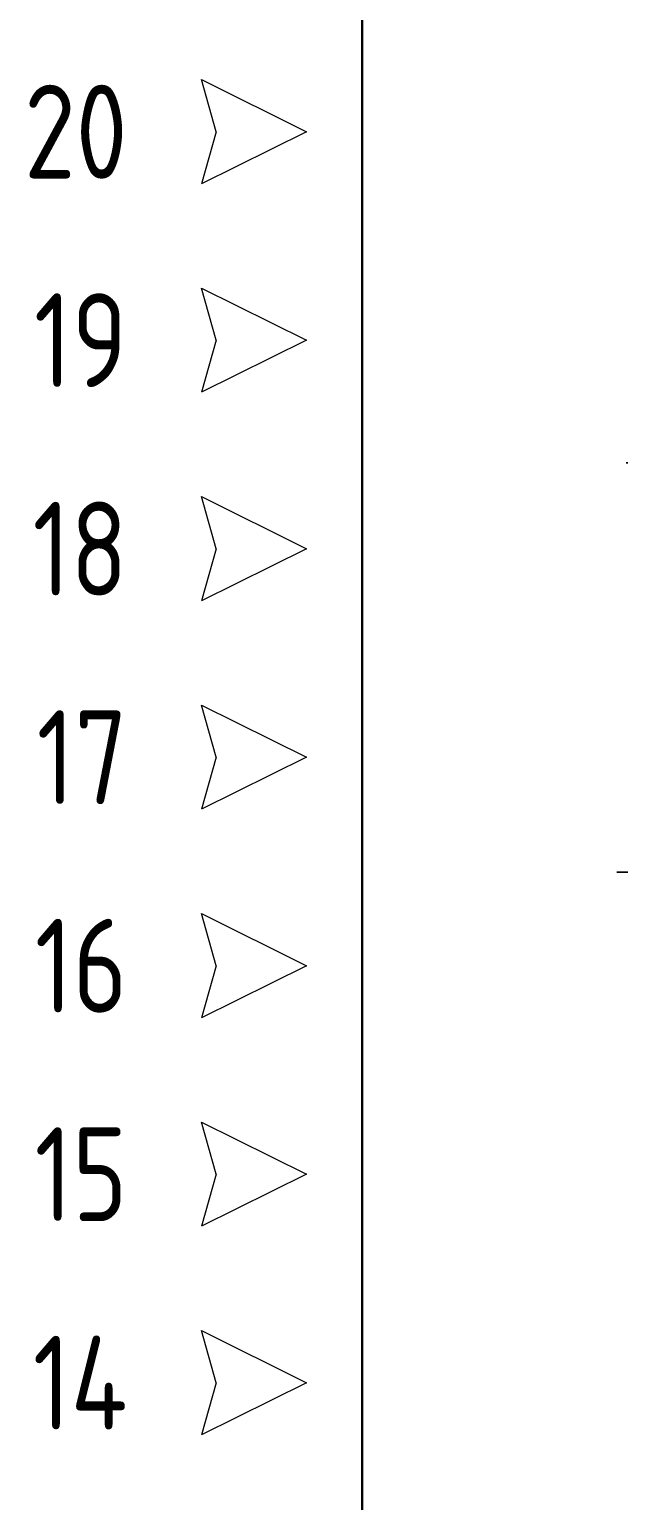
# Model space of a CAD drawing. Header units: millimetres. Extents: x -12727 to 3737, y -1743 to 2772.
# Drawn here: x 222.4 to 347.9, y 631.6 to 945.2 of the extents above; entities that cross this region are included whole.
import ezdxf
from ezdxf.enums import TextEntityAlignment as Align

# ---------------------------------------------------------------- set-up
doc = ezdxf.new("R2010")
doc.units = ezdxf.units.MM
doc.layers.get('0').update_dxf_attribs({"lineweight": 5})
doc.layers.add('-0', color=7, linetype='Continuous', lineweight=5)
doc.layers.add('Racks and units', color=7, linetype='Continuous', lineweight=5)
doc.styles.add('AMS_text_scale', font='GOST.TTF', dxfattribs={"width": 0.9})
doc.styles.add('Rack_unit_No', font='GOST.TTF', dxfattribs={"height": 10})

# ---------------------------------------------------------------- blocks, each defined once
blk = doc.blocks.new('arrow_tic')
at = {"lineweight": 9}
for p, q in [((-25.74, 11.11), (-3.35, 0)), ((-22.62, 0), (-25.74, 11.11)), ((-3.35, 0), (-25.74, -11.11)), ((-22.62, 0), (-25.74, -11.11))]:
    blk.add_line(p, q, dxfattribs=at)
blk.add_point((66.02, -22.22))
blk = doc.blocks.new('*U62')
at = {"layer": 'Racks and units', "lineweight": 30}
blk.add_line((-24.15, 97.89), (-24.15, 1620.29), dxfattribs=at)
for p in [(-32.67, 1014.66), (-32.67, 970.21), (-32.67, 925.76), (-32.67, 881.31), (-32.67, 836.86), (-32.67, 792.41), (-32.67, 747.96)]:
    blk.add_blockref('arrow_tic', p)
at = {"char_height": 20, "width": 92.8396, "attachment_point": 6, "style": 'Rack_unit_No'}
for s, insert in [('20', (-74.14, 1014.66)), ('19', (-74.14, 970.21)), ('18', (-74.14, 925.76)), ('17', (-74.14, 881.31)), ('16', (-74.14, 836.86)), ('15', (-74.14, 792.41)), ('14', (-74.14, 747.96))]:
    blk.add_mtext(s, dxfattribs=dict(at, insert=insert))
at = {"layer": 'Racks and units', "style": 'AMS_text_scale'}
for tag, height, p in [('RACK_NAME', 40, (275.85, 1820.1)), ('RACK_DIMS', 30, (275.85, 1744.81)), ('RACK_ROOM', 30, (277.4, 1676.98))]:
    blk.add_attdef(tag, text='', height=height, dxfattribs=at).set_placement(p, align=Align.MIDDLE_CENTER)
blk = doc.blocks.new('SENHEIZERew_300_G4-Base')
at = {"layer": '-0', "color": 253, "lineweight": 15, "transparency": 33554687}
blk.add_rational_spline([(211.4, 1.93), (210.97, 1.93), (210.55, 1.93), (210.13, 1.93), (210.13, 13.59), (210.13, 25.26), (210.13, 36.93), (210.06, 36.93), (209.99, 36.93), (209.93, 36.93), (209.92, 37.01), (209.91, 37.09), (209.91, 37.18), (209.79, 37.88), (209.27, 38.37), (208.56, 38.45), (208.5, 38.45), (208.45, 38.45), (208.4, 38.45), (139.7, 38.45), (71, 38.45), (2.3, 38.45), (2.22, 38.45), (2.13, 38.44), (2.05, 38.44), (1.36, 38.31), (0.86, 37.78), (0.78, 37.08), (0.78, 37.03), (0.78, 36.98), (0.77, 36.93)], [1, 1, 1, 1, 1, 1, 1, 1, 1, 1, 1, 1, 1, 0.863042483014, 0.863042483014, 1, 1, 1, 1, 1, 1, 1, 1, 1, 1, 1, 1, 1, 1, 1, 1], degree=3, knots=[0, 0, 0, 0, 1, 1, 1, 2, 2, 2, 3, 3, 3, 4, 4, 4, 5.305015, 5.305015, 5.305015, 6.305015, 6.305015, 6.305015, 7.305015, 7.305015, 7.305015, 8.305015, 8.305015, 8.305015, 9.305015, 9.305015, 9.305015, 10.305015, 10.305015, 10.305015, 10.305015], dxfattribs=at)

msp = doc.modelspace()

# ---------------------------------------------------------------- block references
at = {"color": 253}
for name, p in [('*U62', (317.48, -91.27)), ('SENHEIZERew_300_G4-Base', (352.83, 814.36)), ('SENHEIZERew_300_G4-Base', (350.83, 727.07))]:
    msp.add_blockref(name, p, dxfattribs=at)

doc.saveas('drawing.dxf')
